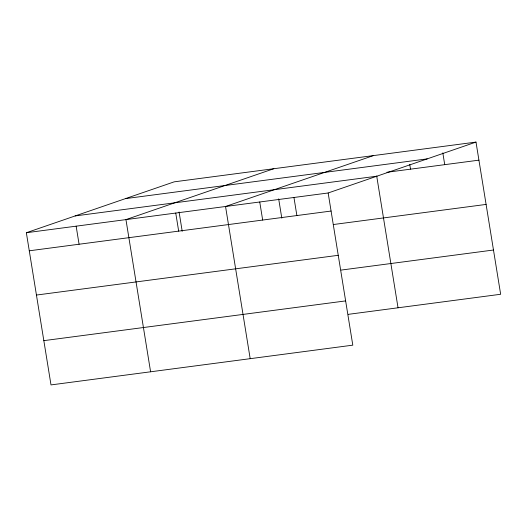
<?xml version="1.0" encoding="UTF-8"?>
<svg xmlns="http://www.w3.org/2000/svg" width="527" height="527" viewBox="0 0 527 527"><rect width="100%" height="100%" fill="white"/><g stroke="black" fill="none" stroke-linecap="round" stroke-linejoin="round"><path stroke-width="0.79" d="M476 142.086L328.156 192.974L352.8 345.159L51 384.914L26.35 232.73L174.2 181.841L476 142.086L500.65 294.27L348.242 314.349M273.79 168.719L125.946 219.607L150.597 371.792M373.386 155.603L225.543 206.492L250.187 358.676M125.406 198.633L427.213 158.884M386.904 172.276L478.931 160.155M75.137 215.938L376.943 176.183M26.35 232.73L328.156 192.974M29.275 250.799L331.081 211.044M333.683 224.489L486.098 204.417M36.442 295.054L338.248 255.305M341.068 270.087L493.483 250.015M43.833 340.653L345.633 300.904M442.818 152.876L444.722 164.661M409.756 164.45L410.52 169.167M376.706 176.084L398.037 307.788M293.947 197.48L296.879 215.55M278.671 198.863L281.8 218.171M259.745 201.986L262.67 220.055M179.081 211.979L182.204 231.294M175.741 213.053L178.673 231.122M76.145 226.169L79.076 244.238"/></g></svg>
